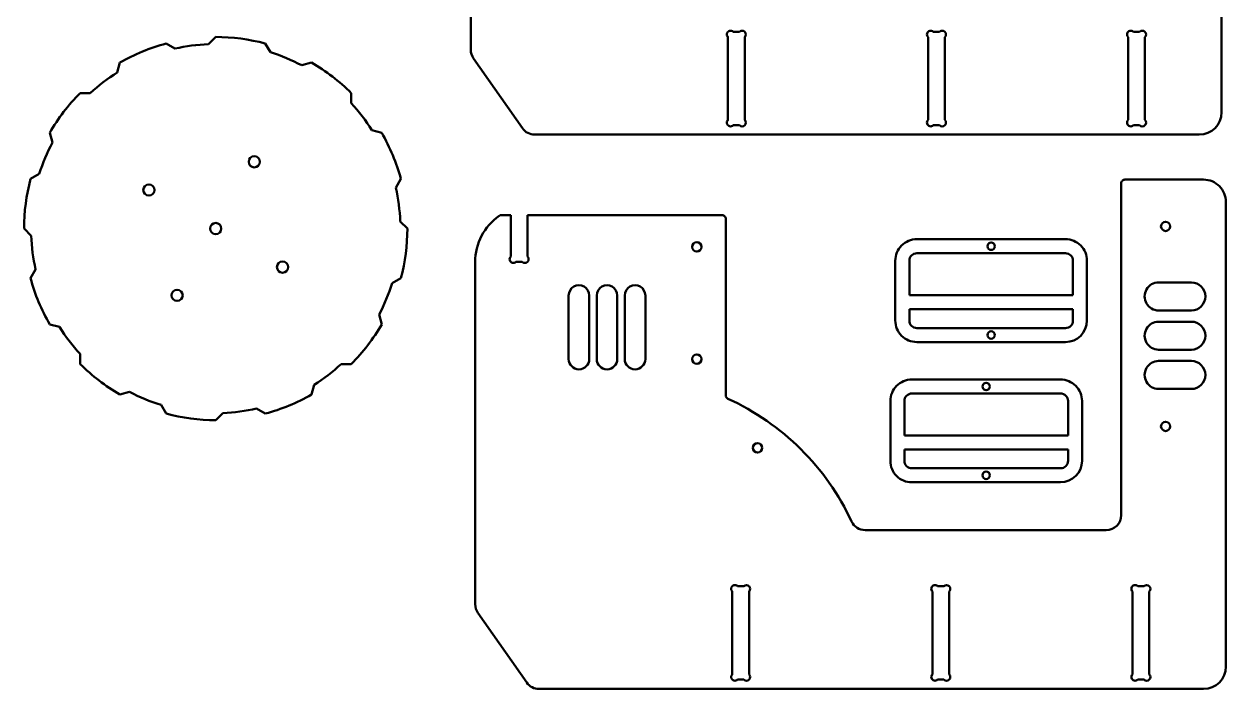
# Model space of a CAD drawing. Header units: millimetres. Extents: x -5696 to 5717, y -1207 to 892.
# Drawn here: x -1490 to -201, y -569 to 144 of the extents above; entities that cross this region are included whole.
import ezdxf

# ---------------------------------------------------------------- set-up
doc = ezdxf.new("R2010")
doc.units = ezdxf.units.MM
doc.header["$MEASUREMENT"] = 0
doc.layers.add('layer 1', color=7, linetype='Continuous')

msp = doc.modelspace()

# ---------------------------------------------------------------- linework, layer by layer
at = {"layer": 'layer 1', "lineweight": 50}
for points in [[(-205.7707, 49.698), (-205.7707, 49.698), (-205.7707, 548.189), (-205.7707, 548.189)], [(-1011.1798, 483.997), (-1011.1798, 483.997), (-1011.1798, 116.6319), (-1011.1798, 116.6319)], [(-1284.8488, 130.3914), (-1284.8488, 130.3914), (-1292.5198, 122.7204), (-1292.5198, 122.7204)], [(-1231.6317, 123.3853), (-1248.9883, 128.036), (-1266.8798, 130.3914), (-1284.8488, 130.3914)], [(-735.3548, 41.3298), (-735.3548, 41.3298), (-735.3548, 130.2822), (-735.3548, 130.2822)], [(-729.681, 135.956), (-729.681, 135.956), (-722.9746, 135.956), (-722.9746, 135.956)], [(-717.3008, 130.2822), (-717.3008, 130.2822), (-717.3008, 41.3298), (-717.3008, 41.3298)], [(-520.7127, 41.3298), (-520.7127, 41.3298), (-520.7127, 130.2822), (-520.7127, 130.2822)], [(-515.039, 135.956), (-515.039, 135.956), (-508.3326, 135.956), (-508.3326, 135.956)], [(-502.6587, 130.2822), (-502.6587, 130.2822), (-502.6587, 41.3298), (-502.6587, 41.3298)], [(-306.0707, 41.3298), (-306.0707, 41.3298), (-306.0707, 130.2822), (-306.0707, 130.2822)], [(-300.397, 135.956), (-300.397, 135.956), (-293.6906, 135.956), (-293.6906, 135.956)], [(-288.0167, 130.2822), (-288.0167, 130.2822), (-288.0167, 41.3298), (-288.0167, 41.3298)], [(-1338.0658, 123.3853), (-1355.4224, 118.7346), (-1372.0946, 111.8287), (-1387.6563, 102.8442)], [(-1328.6706, 117.9609), (-1328.6706, 117.9609), (-1338.0658, 123.3853), (-1338.0658, 123.3853)], [(-1292.5198, 122.7204), (-1304.6908, 122.2487), (-1316.7923, 120.6555), (-1328.6706, 117.9609)], [(-1226.2074, 113.9902), (-1226.2074, 113.9902), (-1231.6317, 123.3853), (-1231.6317, 123.3853)], [(-1011.1798, 116.6319), (-1011.1798, 113.3385), (-1010.1666, 110.1249), (-1008.2775, 107.4271)], [(-1192.5201, 100.0364), (-1203.2963, 105.7134), (-1214.5732, 110.3845), (-1226.2074, 113.9902)], [(-1008.2775, 107.4271), (-1008.2775, 107.4271), (-955.7914, 32.4692), (-955.7914, 32.4692)], [(-1390.4641, 92.3654), (-1400.7686, 85.8714), (-1410.4522, 78.4408), (-1419.3919, 70.1682)], [(-1387.6563, 102.8442), (-1387.6563, 102.8442), (-1390.4641, 92.3654), (-1390.4641, 92.3654)], [(-1182.0412, 102.8442), (-1182.0412, 102.8442), (-1192.5201, 100.0364), (-1192.5201, 100.0364)], [(-1139.457, 70.1682), (-1152.163, 82.8742), (-1166.4796, 93.8598), (-1182.0412, 102.8442)], [(-1430.2404, 70.1682), (-1442.9464, 57.4622), (-1453.9321, 43.1455), (-1462.9166, 27.5839)], [(-1419.3919, 70.1682), (-1419.3919, 70.1682), (-1430.2404, 70.1682), (-1430.2404, 70.1682)], [(-1139.457, 59.3196), (-1139.457, 59.3196), (-1139.457, 70.1682), (-1139.457, 70.1682)], [(-1117.2598, 30.3917), (-1123.7538, 40.6962), (-1131.1843, 50.3799), (-1139.457, 59.3196)], [(-229.8427, 25.626), (-216.5483, 25.626), (-205.7708, 36.4033), (-205.7707, 49.6979)], [(-1462.9166, 27.5839), (-1462.9166, 27.5839), (-1460.1087, 17.1051), (-1460.1087, 17.1051)], [(-1106.7809, 27.5839), (-1106.7809, 27.5839), (-1117.2598, 30.3917), (-1117.2598, 30.3917)], [(-1086.2399, -22.0065), (-1090.8906, -4.6498), (-1097.7965, 12.0224), (-1106.7809, 27.5839)], [(-955.7914, 32.4692), (-952.7882, 28.1803), (-947.8817, 25.626), (-942.6457, 25.626)], [(-722.9746, 35.656), (-722.9746, 35.656), (-729.681, 35.656), (-729.681, 35.656)], [(-508.3326, 35.656), (-508.3326, 35.656), (-515.039, 35.656), (-515.039, 35.656)], [(-293.6906, 35.656), (-293.6906, 35.656), (-300.397, 35.656), (-300.397, 35.656)], [(-1460.1087, 17.1051), (-1465.7858, 6.3288), (-1470.4567, -4.948), (-1474.0624, -16.5822)], [(-942.6457, 25.626), (-942.6457, 25.626), (-229.8427, 25.626), (-229.8427, 25.626)], [(-1483.4575, -22.0065), (-1488.1082, -39.3631), (-1490.4637, -57.2546), (-1490.4637, -75.2236)], [(-1474.0624, -16.5822), (-1474.0624, -16.5822), (-1483.4575, -22.0065), (-1483.4575, -22.0065)], [(-1091.6641, -31.4016), (-1091.6641, -31.4016), (-1086.2399, -22.0065), (-1086.2399, -22.0065)], [(-225.1808, -22.6719), (-225.1808, -22.6719), (-309.4328, -22.6719), (-309.4328, -22.6719)], [(-1086.9048, -67.5524), (-1087.3765, -55.3815), (-1088.9697, -43.2799), (-1091.6641, -31.4016)], [(-313.4448, -26.6839), (-313.4448, -26.6839), (-313.4448, -382.7489), (-313.4448, -382.7489)], [(-201.1088, -545.2349), (-201.1088, -545.2349), (-201.1088, -46.7439), (-201.1088, -46.7439)], [(-980.6591, -61.5023), (-996.8571, -72.7485), (-1006.5178, -91.2166), (-1006.5178, -110.9359)], [(-978.371, -60.7859), (-979.1889, -60.7859), (-979.9873, -61.0359), (-980.6591, -61.5023)], [(-968.4038, -60.7859), (-968.4038, -60.7859), (-978.371, -60.7859), (-978.371, -60.7859)], [(-968.4038, -105.2621), (-968.4038, -105.2621), (-968.4038, -60.7859), (-968.4038, -60.7859)], [(-950.3498, -60.7859), (-950.3498, -60.7859), (-950.3498, -105.2621), (-950.3498, -105.2621)], [(-741.7258, -60.7859), (-741.7258, -60.7859), (-950.3498, -60.7859), (-950.3498, -60.7859)], [(-1490.4637, -75.2236), (-1490.4637, -75.2236), (-1482.7926, -82.8946), (-1482.7926, -82.8946)], [(-1079.2337, -75.2236), (-1079.2337, -75.2236), (-1086.9048, -67.5524), (-1086.9048, -67.5524)], [(-1086.2399, -128.4407), (-1081.5893, -111.0843), (-1079.2338, -93.1932), (-1079.2337, -75.2247)], [(-737.7138, -254.2058), (-737.7138, -254.2058), (-737.7138, -64.7979), (-737.7138, -64.7979)], [(-1482.7926, -82.8946), (-1482.3209, -95.0656), (-1480.7278, -107.1671), (-1478.0333, -119.0456)], [(-373.2567, -86.639), (-373.2567, -86.639), (-532.7337, -86.639), (-532.7337, -86.639)], [(-532.7337, -101.684), (-532.7337, -101.684), (-373.2567, -101.684), (-373.2567, -101.684)], [(-1006.5178, -110.9359), (-1006.5178, -110.9359), (-1006.5178, -478.301), (-1006.5178, -478.301)], [(-956.0236, -110.9359), (-956.0236, -110.9359), (-962.73, -110.9359), (-962.73, -110.9359)], [(-555.8026, -109.708), (-555.8026, -109.708), (-555.8026, -173.8999), (-555.8026, -173.8999)], [(-540.7577, -146.8189), (-540.7577, -146.8189), (-540.7577, -109.708), (-540.7577, -109.708)], [(-365.2327, -109.708), (-365.2327, -109.708), (-365.2327, -146.8189), (-365.2327, -146.8189)], [(-350.1877, -173.8999), (-350.1877, -173.8999), (-350.1877, -109.708), (-350.1877, -109.708)], [(-1478.0333, -119.0456), (-1478.0333, -119.0456), (-1483.4575, -128.4407), (-1483.4575, -128.4407)], [(-1483.4575, -128.4407), (-1478.8068, -145.7973), (-1471.901, -162.4694), (-1462.9166, -178.0311)], [(-1095.635, -133.8649), (-1095.635, -133.8649), (-1086.2399, -128.4407), (-1086.2399, -128.4407)], [(-1109.5887, -167.5521), (-1103.9118, -156.7759), (-1099.2407, -145.4991), (-1095.635, -133.8649)], [(-273.3248, -133.0019), (-273.3248, -133.0019), (-238.2198, -133.0019), (-238.2198, -133.0019)], [(-906.2178, -215.2479), (-906.2178, -215.2479), (-906.2178, -147.0439), (-906.2178, -147.0439)], [(-884.1518, -147.0439), (-884.1518, -147.0439), (-884.1518, -215.2479), (-884.1518, -215.2479)], [(-876.1278, -215.2479), (-876.1278, -215.2479), (-876.1278, -147.0439), (-876.1278, -147.0439)], [(-854.0618, -147.0439), (-854.0618, -147.0439), (-854.0618, -215.2479), (-854.0618, -215.2479)], [(-846.0378, -215.2479), (-846.0378, -215.2479), (-846.0378, -147.0439), (-846.0378, -147.0439)], [(-823.9718, -147.0439), (-823.9718, -147.0439), (-823.9718, -215.2479), (-823.9718, -215.2479)], [(-365.2327, -146.8189), (-365.2327, -146.8189), (-540.7577, -146.8189), (-540.7577, -146.8189)], [(-1106.7809, -178.0311), (-1106.7809, -178.0311), (-1109.5887, -167.5521), (-1109.5887, -167.5521)], [(-540.7577, -173.8999), (-540.7577, -173.8999), (-540.7577, -161.8639), (-540.7577, -161.8639)], [(-540.7577, -161.8639), (-540.7577, -161.8639), (-365.2327, -161.8639), (-365.2327, -161.8639)], [(-365.2327, -161.8639), (-365.2327, -161.8639), (-365.2327, -173.8999), (-365.2327, -173.8999)], [(-238.2198, -163.0919), (-238.2198, -163.0919), (-273.3248, -163.0919), (-273.3248, -163.0919)], [(-1462.9166, -178.0311), (-1462.9166, -178.0311), (-1452.4376, -180.8389), (-1452.4376, -180.8389)], [(-1139.457, -220.6154), (-1126.751, -207.9094), (-1115.7654, -193.5926), (-1106.7809, -178.0311)], [(-373.2567, -181.9239), (-368.8251, -181.9239), (-365.2327, -178.3315), (-365.2327, -173.9)], [(-373.2567, -196.9689), (-360.5161, -196.9689), (-350.1877, -186.6407), (-350.1877, -173.9001)], [(-273.3248, -175.1279), (-273.3248, -175.1279), (-238.2198, -175.1279), (-238.2198, -175.1279)], [(-1452.4376, -180.8389), (-1445.9437, -191.1434), (-1438.5132, -200.8271), (-1430.2404, -209.7668)], [(-373.2567, -181.9239), (-373.2567, -181.9239), (-532.7337, -181.9239), (-532.7337, -181.9239)], [(-532.7337, -196.9689), (-532.7337, -196.9689), (-373.2567, -196.9689), (-373.2567, -196.9689)], [(-238.2198, -205.2179), (-238.2198, -205.2179), (-273.3248, -205.2179), (-273.3248, -205.2179)], [(-1430.2404, -209.7668), (-1430.2404, -209.7668), (-1430.2404, -220.6154), (-1430.2404, -220.6154)], [(-273.3248, -217.2539), (-273.3248, -217.2539), (-238.2198, -217.2539), (-238.2198, -217.2539)], [(-1430.2404, -220.6154), (-1417.5345, -233.3213), (-1403.2178, -244.3069), (-1387.6563, -253.2914)], [(-1179.2334, -242.8125), (-1168.9288, -236.3185), (-1159.2453, -228.888), (-1150.3055, -220.6154)], [(-1150.3055, -220.6154), (-1150.3055, -220.6154), (-1139.457, -220.6154), (-1139.457, -220.6154)], [(-1182.0412, -253.2914), (-1182.0412, -253.2914), (-1179.2334, -242.8125), (-1179.2334, -242.8125)], [(-378.5705, -237.1604), (-378.5705, -237.1604), (-538.0474, -237.1604), (-538.0474, -237.1604)], [(-1387.6563, -253.2914), (-1387.6563, -253.2914), (-1377.1773, -250.4836), (-1377.1773, -250.4836)], [(-1377.1773, -250.4836), (-1366.4011, -256.1606), (-1355.1243, -260.8316), (-1343.4901, -264.4372)], [(-1231.6317, -273.8324), (-1214.275, -269.1817), (-1197.6028, -262.2759), (-1182.0412, -253.2914)], [(-737.7138, -254.2058), (-737.7138, -255.7755), (-736.7984, -257.201), (-735.371, -257.8541)], [(-602.6646, -389.5384), (-629.8657, -331.2823), (-676.9062, -284.6041), (-735.371, -257.8541)], [(-538.0474, -252.2054), (-538.0474, -252.2054), (-378.5705, -252.2054), (-378.5705, -252.2054)], [(-238.2198, -247.3439), (-238.2198, -247.3439), (-273.3248, -247.3439), (-273.3248, -247.3439)], [(-1343.4901, -264.4372), (-1343.4901, -264.4372), (-1338.0658, -273.8324), (-1338.0658, -273.8324)], [(-1277.1776, -273.1675), (-1265.0066, -272.6958), (-1252.9051, -271.1026), (-1241.0268, -268.4081)], [(-1241.0268, -268.4081), (-1241.0268, -268.4081), (-1231.6317, -273.8324), (-1231.6317, -273.8324)], [(-561.1164, -260.2294), (-561.1164, -260.2294), (-561.1164, -324.4214), (-561.1164, -324.4214)], [(-546.0714, -297.3404), (-546.0714, -297.3404), (-546.0714, -260.2294), (-546.0714, -260.2294)], [(-370.5465, -260.2294), (-370.5465, -260.2294), (-370.5465, -297.3404), (-370.5465, -297.3404)], [(-355.5015, -324.4214), (-355.5015, -324.4214), (-355.5015, -260.2294), (-355.5015, -260.2294)], [(-1338.0658, -273.8324), (-1320.7091, -278.4832), (-1302.8177, -280.8386), (-1284.8488, -280.8386)], [(-1284.8488, -280.8386), (-1284.8488, -280.8386), (-1277.1776, -273.1675), (-1277.1776, -273.1675)], [(-370.5465, -297.3404), (-370.5465, -297.3404), (-546.0714, -297.3404), (-546.0714, -297.3404)], [(-546.0714, -324.4214), (-546.0714, -324.4214), (-546.0714, -312.3854), (-546.0714, -312.3854)], [(-546.0714, -312.3854), (-546.0714, -312.3854), (-370.5465, -312.3854), (-370.5465, -312.3854)], [(-370.5465, -312.3854), (-370.5465, -312.3854), (-370.5465, -324.4214), (-370.5465, -324.4214)], [(-378.5705, -332.4454), (-378.5705, -332.4454), (-538.0474, -332.4454), (-538.0474, -332.4454)], [(-378.5705, -332.4454), (-374.1389, -332.4454), (-370.5465, -328.8529), (-370.5465, -324.4215)], [(-378.5705, -347.4904), (-365.8299, -347.4904), (-355.5015, -337.1621), (-355.5015, -324.4215)], [(-538.0474, -347.4904), (-538.0474, -347.4904), (-378.5705, -347.4904), (-378.5705, -347.4904)], [(-329.4928, -398.7969), (-320.6298, -398.7969), (-313.4449, -391.612), (-313.4448, -382.749)], [(-602.6646, -389.5384), (-600.0272, -395.1868), (-594.3573, -398.7969), (-588.1236, -398.7969)], [(-329.4928, -398.7969), (-329.4928, -398.7969), (-588.1236, -398.7969), (-588.1236, -398.7969)], [(-725.0189, -458.9769), (-725.0189, -458.9769), (-718.3126, -458.9769), (-718.3126, -458.9769)], [(-510.3769, -458.9769), (-510.3769, -458.9769), (-503.6707, -458.9769), (-503.6707, -458.9769)], [(-295.735, -458.9769), (-295.735, -458.9769), (-289.0287, -458.9769), (-289.0287, -458.9769)], [(-730.6928, -553.6031), (-730.6928, -553.6031), (-730.6928, -464.6507), (-730.6928, -464.6507)], [(-712.6388, -464.6507), (-712.6388, -464.6507), (-712.6388, -553.6031), (-712.6388, -553.6031)], [(-516.0508, -553.6031), (-516.0508, -553.6031), (-516.0508, -464.6507), (-516.0508, -464.6507)], [(-497.9968, -464.6507), (-497.9968, -464.6507), (-497.9968, -553.6031), (-497.9968, -553.6031)], [(-301.4088, -553.6031), (-301.4088, -553.6031), (-301.4088, -464.6507), (-301.4088, -464.6507)], [(-283.3548, -464.6507), (-283.3548, -464.6507), (-283.3548, -553.6031), (-283.3548, -553.6031)], [(-1006.5178, -478.301), (-1006.5178, -481.5944), (-1005.5045, -484.808), (-1003.6156, -487.5058)], [(-1003.6156, -487.5058), (-1003.6156, -487.5058), (-951.1295, -562.4637), (-951.1295, -562.4637)], [(-225.1808, -569.3069), (-211.8862, -569.3069), (-201.1089, -558.5296), (-201.1088, -545.235)], [(-951.1295, -562.4637), (-948.1263, -566.7527), (-943.2196, -569.3069), (-937.9837, -569.3069)], [(-718.3126, -559.2769), (-718.3126, -559.2769), (-725.0189, -559.2769), (-725.0189, -559.2769)], [(-503.6707, -559.2769), (-503.6707, -559.2769), (-510.3769, -559.2769), (-510.3769, -559.2769)], [(-289.0287, -559.2769), (-289.0287, -559.2769), (-295.735, -559.2769), (-295.735, -559.2769)], [(-937.9837, -569.3069), (-937.9837, -569.3069), (-225.1808, -569.3069), (-225.1808, -569.3069)]]:
    msp.add_open_spline(points, degree=3, dxfattribs=at)
for points, knots in [([(-729.681, 135.956), (-730.6945, 136.9695), (-732.1717, 137.3654), (-733.5563, 136.9944), (-733.5563, 136.9944), (-734.9407, 136.6234), (-736.0222, 135.5419), (-736.3932, 134.1575), (-736.3932, 134.1575), (-736.7642, 132.7729), (-736.3683, 131.2957), (-735.3548, 130.2822)], [0, 0, 0, 0, 0.25, 0.25, 0.25, 0.25, 0.5, 0.5, 0.5, 0.5, 1, 1, 1, 1]), ([(-717.3008, 130.2822), (-715.734, 131.849), (-715.734, 134.3892), (-717.3008, 135.956), (-717.3008, 135.956), (-718.8675, 137.5228), (-721.4077, 137.5228), (-722.9745, 135.956)], [0, 0, 0, 0, 0.333333333, 0.333333333, 0.333333333, 0.333333333, 1, 1, 1, 1]), ([(-515.039, 135.956), (-516.0525, 136.9695), (-517.5297, 137.3654), (-518.9143, 136.9944), (-518.9143, 136.9944), (-520.2987, 136.6234), (-521.3801, 135.5419), (-521.7512, 134.1575), (-521.7512, 134.1575), (-522.1222, 132.7729), (-521.7263, 131.2957), (-520.7127, 130.2822)], [0, 0, 0, 0, 0.25, 0.25, 0.25, 0.25, 0.5, 0.5, 0.5, 0.5, 1, 1, 1, 1]), ([(-502.6587, 130.2822), (-501.092, 131.849), (-501.092, 134.3892), (-502.6587, 135.956), (-502.6587, 135.956), (-504.2255, 137.5228), (-506.7658, 137.5228), (-508.3326, 135.956)], [0, 0, 0, 0, 0.333333333, 0.333333333, 0.333333333, 0.333333333, 1, 1, 1, 1]), ([(-300.397, 135.956), (-301.4105, 136.9695), (-302.8877, 137.3654), (-304.2722, 136.9944), (-304.2722, 136.9944), (-305.6568, 136.6234), (-306.7381, 135.5419), (-307.1091, 134.1575), (-307.1091, 134.1575), (-307.4801, 132.7729), (-307.0843, 131.2957), (-306.0707, 130.2822)], [0, 0, 0, 0, 0.25, 0.25, 0.25, 0.25, 0.5, 0.5, 0.5, 0.5, 1, 1, 1, 1]), ([(-288.0167, 130.2822), (-286.4499, 131.849), (-286.4499, 134.3892), (-288.0167, 135.956), (-288.0167, 135.956), (-289.5835, 137.5228), (-292.1238, 137.5228), (-293.6906, 135.956)], [0, 0, 0, 0, 0.333333333, 0.333333333, 0.333333333, 0.333333333, 1, 1, 1, 1]), ([(-735.3548, 41.3298), (-736.3683, 40.3163), (-736.7642, 38.8391), (-736.3932, 37.4545), (-736.3932, 37.4545), (-736.0222, 36.07), (-734.9407, 34.9886), (-733.5563, 34.6177), (-733.5563, 34.6177), (-732.1717, 34.2466), (-730.6945, 34.6424), (-729.681, 35.656)], [0, 0, 0, 0, 0.25, 0.25, 0.25, 0.25, 0.5, 0.5, 0.5, 0.5, 1, 1, 1, 1]), ([(-722.9746, 35.656), (-721.4078, 34.0892), (-718.8675, 34.0892), (-717.3008, 35.656), (-717.3008, 35.656), (-715.734, 37.2227), (-715.734, 39.763), (-717.3008, 41.3298)], [0, 0, 0, 0, 0.333333333, 0.333333333, 0.333333333, 0.333333333, 1, 1, 1, 1]), ([(-520.7127, 41.3298), (-521.7263, 40.3163), (-522.1222, 38.8391), (-521.7512, 37.4545), (-521.7512, 37.4545), (-521.3801, 36.07), (-520.2987, 34.9886), (-518.9143, 34.6177), (-518.9143, 34.6177), (-517.5297, 34.2466), (-516.0525, 34.6424), (-515.039, 35.656)], [0, 0, 0, 0, 0.25, 0.25, 0.25, 0.25, 0.5, 0.5, 0.5, 0.5, 1, 1, 1, 1]), ([(-508.3326, 35.656), (-506.7658, 34.0892), (-504.2255, 34.0892), (-502.6587, 35.656), (-502.6587, 35.656), (-501.092, 37.2227), (-501.092, 39.763), (-502.6587, 41.3298)], [0, 0, 0, 0, 0.333333333, 0.333333333, 0.333333333, 0.333333333, 1, 1, 1, 1]), ([(-306.0707, 41.3298), (-307.0843, 40.3163), (-307.4801, 38.8391), (-307.1091, 37.4545), (-307.1091, 37.4545), (-306.7381, 36.07), (-305.6568, 34.9886), (-304.2722, 34.6177), (-304.2722, 34.6177), (-302.8877, 34.2466), (-301.4105, 34.6424), (-300.397, 35.656)], [0, 0, 0, 0, 0.25, 0.25, 0.25, 0.25, 0.5, 0.5, 0.5, 0.5, 1, 1, 1, 1]), ([(-293.6906, 35.656), (-292.1238, 34.0892), (-289.5835, 34.0892), (-288.0167, 35.656), (-288.0167, 35.656), (-286.45, 37.2227), (-286.4499, 39.763), (-288.0167, 41.3298)], [0, 0, 0, 0, 0.333333333, 0.333333333, 0.333333333, 0.333333333, 1, 1, 1, 1]), ([(-1237.457, -3.5621), (-1237.457, -0.2385), (-1240.1514, 2.4559), (-1243.475, 2.4559), (-1243.475, 2.4559), (-1246.7986, 2.4559), (-1249.493, -0.2385), (-1249.493, -3.5621), (-1249.493, -3.5621), (-1249.493, -6.8858), (-1246.7986, -9.5801), (-1243.475, -9.5801), (-1243.475, -9.5801), (-1240.1514, -9.5801), (-1237.457, -6.8858), (-1237.457, -3.5621)], [0, 0, 0, 0, 0.2, 0.2, 0.2, 0.2, 0.4, 0.4, 0.4, 0.4, 0.6, 0.6, 0.6, 0.6, 1, 1, 1, 1]), ([(-309.4328, -22.6719), (-310.4969, -22.6719), (-311.5173, -23.0946), (-312.2697, -23.847), (-312.2697, -23.847), (-313.0221, -24.5994), (-313.4448, -25.6198), (-313.4448, -26.6839)], [0, 0, 0, 0, 0.333333333, 0.333333333, 0.333333333, 0.333333333, 1, 1, 1, 1]), ([(-201.1088, -46.7439), (-201.1088, -40.3596), (-203.645, -34.2368), (-208.1594, -29.7224), (-208.1594, -29.7224), (-212.6737, -25.2081), (-218.7965, -22.6719), (-225.1808, -22.6719)], [0, 0, 0, 0, 0.333333333, 0.333333333, 0.333333333, 0.333333333, 1, 1, 1, 1]), ([(-1350.4922, -33.8498), (-1350.4922, -30.5262), (-1353.1865, -27.8318), (-1356.5101, -27.8318), (-1356.5101, -27.8318), (-1359.8338, -27.8318), (-1362.5281, -30.5262), (-1362.5282, -33.8498), (-1362.5282, -33.8498), (-1362.5282, -37.1735), (-1359.8338, -39.8678), (-1356.5102, -39.8678), (-1356.5102, -39.8678), (-1353.1866, -39.8678), (-1350.4922, -37.1735), (-1350.4922, -33.8498)], [0, 0, 0, 0, 0.2, 0.2, 0.2, 0.2, 0.4, 0.4, 0.4, 0.4, 0.6, 0.6, 0.6, 0.6, 1, 1, 1, 1]), ([(-737.7138, -64.7979), (-737.7138, -63.7338), (-738.1365, -62.7134), (-738.8889, -61.961), (-738.8889, -61.961), (-739.6413, -61.2086), (-740.6617, -60.7859), (-741.7258, -60.7859)], [0, 0, 0, 0, 0.333333333, 0.333333333, 0.333333333, 0.333333333, 1, 1, 1, 1]), ([(-1278.8308, -75.2236), (-1278.8308, -71.8999), (-1281.5251, -69.2056), (-1284.8488, -69.2056), (-1284.8488, -69.2056), (-1288.1724, -69.2056), (-1290.8668, -71.8999), (-1290.8668, -75.2236), (-1290.8668, -75.2236), (-1290.8668, -78.5472), (-1288.1724, -81.2416), (-1284.8488, -81.2416), (-1284.8488, -81.2416), (-1281.5251, -81.2416), (-1278.8308, -78.5472), (-1278.8308, -75.2236)], [0, 0, 0, 0, 0.2, 0.2, 0.2, 0.2, 0.4, 0.4, 0.4, 0.4, 0.6, 0.6, 0.6, 0.6, 1, 1, 1, 1]), ([(-260.7873, -72.8219), (-260.7873, -70.0522), (-263.0326, -67.8069), (-265.8023, -67.8069), (-265.8023, -67.8069), (-268.572, -67.8069), (-270.8173, -70.0522), (-270.8173, -72.8219), (-270.8173, -72.8219), (-270.8173, -75.5916), (-268.5721, -77.8369), (-265.8023, -77.8369), (-265.8023, -77.8369), (-263.0326, -77.8369), (-260.7873, -75.5917), (-260.7873, -72.8219)], [0, 0, 0, 0, 0.2, 0.2, 0.2, 0.2, 0.4, 0.4, 0.4, 0.4, 0.6, 0.6, 0.6, 0.6, 1, 1, 1, 1]), ([(-763.7918, -94.8879), (-763.7918, -92.1182), (-766.0371, -89.8729), (-768.8068, -89.8729), (-768.8068, -89.8729), (-771.5765, -89.8729), (-773.8218, -92.1182), (-773.8218, -94.8879), (-773.8218, -94.8879), (-773.8218, -97.6576), (-771.5765, -99.9029), (-768.8068, -99.9029), (-768.8068, -99.9029), (-766.0371, -99.9029), (-763.7918, -97.6577), (-763.7918, -94.8879)], [0, 0, 0, 0, 0.2, 0.2, 0.2, 0.2, 0.4, 0.4, 0.4, 0.4, 0.6, 0.6, 0.6, 0.6, 1, 1, 1, 1]), ([(-532.7337, -86.639), (-538.8519, -86.639), (-544.7197, -89.0695), (-549.0459, -93.3957), (-549.0459, -93.3957), (-553.3721, -97.722), (-555.8026, -103.5897), (-555.8026, -109.708)], [0, 0, 0, 0, 0.333333333, 0.333333333, 0.333333333, 0.333333333, 1, 1, 1, 1]), ([(-448.9832, -94.1615), (-448.9832, -91.9457), (-450.7794, -90.1495), (-452.9952, -90.1495), (-452.9952, -90.1495), (-455.2109, -90.1494), (-457.0072, -91.9457), (-457.0072, -94.1614), (-457.0072, -94.1614), (-457.0072, -96.3773), (-455.2109, -98.1734), (-452.9952, -98.1735), (-452.9952, -98.1735), (-450.7794, -98.1735), (-448.9832, -96.3773), (-448.9832, -94.1615)], [0, 0, 0, 0, 0.2, 0.2, 0.2, 0.2, 0.4, 0.4, 0.4, 0.4, 0.6, 0.6, 0.6, 0.6, 1, 1, 1, 1]), ([(-350.1877, -109.708), (-350.1877, -103.5897), (-352.6182, -97.722), (-356.9444, -93.3957), (-356.9444, -93.3957), (-361.2706, -89.0695), (-367.1384, -86.639), (-373.2567, -86.639)], [0, 0, 0, 0, 0.333333333, 0.333333333, 0.333333333, 0.333333333, 1, 1, 1, 1]), ([(-532.7337, -101.684), (-534.8618, -101.684), (-536.9027, -102.5294), (-538.4075, -104.0342), (-538.4075, -104.0342), (-539.9123, -105.539), (-540.7577, -107.5799), (-540.7577, -109.708)], [0, 0, 0, 0, 0.333333333, 0.333333333, 0.333333333, 0.333333333, 1, 1, 1, 1]), ([(-365.2327, -109.708), (-365.2327, -107.5799), (-366.078, -105.539), (-367.5828, -104.0342), (-367.5828, -104.0342), (-369.0876, -102.5294), (-371.1285, -101.684), (-373.2567, -101.684)], [0, 0, 0, 0, 0.333333333, 0.333333333, 0.333333333, 0.333333333, 1, 1, 1, 1]), ([(-1207.1693, -116.5973), (-1207.1693, -113.2737), (-1209.8637, -110.5793), (-1213.1873, -110.5793), (-1213.1873, -110.5793), (-1216.511, -110.5793), (-1219.2053, -113.2737), (-1219.2053, -116.5973), (-1219.2053, -116.5973), (-1219.2053, -119.921), (-1216.511, -122.6153), (-1213.1873, -122.6153), (-1213.1873, -122.6153), (-1209.8637, -122.6153), (-1207.1693, -119.921), (-1207.1693, -116.5973)], [0, 0, 0, 0, 0.2, 0.2, 0.2, 0.2, 0.4, 0.4, 0.4, 0.4, 0.6, 0.6, 0.6, 0.6, 1, 1, 1, 1]), ([(-968.4038, -105.2621), (-969.4174, -106.2756), (-969.8132, -107.7529), (-969.4421, -109.1374), (-969.4421, -109.1374), (-969.0712, -110.5219), (-967.9898, -111.6033), (-966.6053, -111.9743), (-966.6053, -111.9743), (-965.2207, -112.3452), (-963.7435, -111.9494), (-962.73, -110.9359)], [0, 0, 0, 0, 0.25, 0.25, 0.25, 0.25, 0.5, 0.5, 0.5, 0.5, 1, 1, 1, 1]), ([(-956.0236, -110.9359), (-954.4568, -112.5027), (-951.9166, -112.5027), (-950.3498, -110.9359), (-950.3498, -110.9359), (-948.783, -109.3691), (-948.783, -106.8289), (-950.3497, -105.2621)], [0, 0, 0, 0, 0.333333333, 0.333333333, 0.333333333, 0.333333333, 1, 1, 1, 1]), ([(-1320.2045, -146.885), (-1320.2045, -143.5614), (-1322.8988, -140.867), (-1326.2225, -140.867), (-1326.2225, -140.867), (-1329.5462, -140.867), (-1332.2405, -143.5613), (-1332.2405, -146.885), (-1332.2405, -146.885), (-1332.2405, -150.2087), (-1329.5462, -152.903), (-1326.2225, -152.903), (-1326.2225, -152.903), (-1322.8989, -152.903), (-1320.2045, -150.2087), (-1320.2045, -146.885)], [0, 0, 0, 0, 0.2, 0.2, 0.2, 0.2, 0.4, 0.4, 0.4, 0.4, 0.6, 0.6, 0.6, 0.6, 1, 1, 1, 1]), ([(-884.1518, -147.0439), (-884.1518, -143.1022), (-886.2547, -139.4599), (-889.6683, -137.489), (-889.6683, -137.489), (-893.0819, -135.5182), (-897.2877, -135.5182), (-900.7013, -137.489), (-900.7013, -137.489), (-904.1149, -139.4599), (-906.2178, -143.1022), (-906.2178, -147.0439)], [0, 0, 0, 0, 0.25, 0.25, 0.25, 0.25, 0.5, 0.5, 0.5, 0.5, 1, 1, 1, 1]), ([(-854.0618, -147.0439), (-854.0618, -143.1022), (-856.1647, -139.4599), (-859.5783, -137.489), (-859.5783, -137.489), (-862.9919, -135.5182), (-867.1977, -135.5182), (-870.6113, -137.489), (-870.6113, -137.489), (-874.0249, -139.4599), (-876.1278, -143.1022), (-876.1278, -147.0439)], [0, 0, 0, 0, 0.25, 0.25, 0.25, 0.25, 0.5, 0.5, 0.5, 0.5, 1, 1, 1, 1]), ([(-823.9718, -147.0439), (-823.9718, -143.1022), (-826.0747, -139.4599), (-829.4883, -137.489), (-829.4883, -137.489), (-832.9019, -135.5182), (-837.1077, -135.5182), (-840.5213, -137.489), (-840.5213, -137.489), (-843.9349, -139.4599), (-846.0378, -143.1022), (-846.0378, -147.0439)], [0, 0, 0, 0, 0.25, 0.25, 0.25, 0.25, 0.5, 0.5, 0.5, 0.5, 1, 1, 1, 1]), ([(-273.3248, -133.0019), (-278.6999, -133.0019), (-283.6666, -135.8695), (-286.3542, -140.5244), (-286.3542, -140.5244), (-289.0417, -145.1793), (-289.0417, -150.9145), (-286.3542, -155.5694), (-286.3542, -155.5694), (-283.6666, -160.2243), (-278.6999, -163.0919), (-273.3248, -163.0919)], [0, 0, 0, 0, 0.25, 0.25, 0.25, 0.25, 0.5, 0.5, 0.5, 0.5, 1, 1, 1, 1]), ([(-238.2198, -163.0919), (-229.9107, -163.0919), (-223.1748, -156.3561), (-223.1748, -148.0469), (-223.1748, -148.0469), (-223.1748, -139.7379), (-229.9106, -133.0019), (-238.2197, -133.0019)], [0, 0, 0, 0, 0.333333333, 0.333333333, 0.333333333, 0.333333333, 1, 1, 1, 1]), ([(-555.8026, -173.8999), (-555.8026, -180.0182), (-553.3721, -185.886), (-549.0459, -190.2122), (-549.0459, -190.2122), (-544.7197, -194.5385), (-538.8519, -196.9689), (-532.7337, -196.9689)], [0, 0, 0, 0, 0.333333333, 0.333333333, 0.333333333, 0.333333333, 1, 1, 1, 1]), ([(-540.7577, -173.8999), (-540.7577, -176.0281), (-539.9123, -178.069), (-538.4075, -179.5738), (-538.4075, -179.5738), (-536.9027, -181.0786), (-534.8618, -181.9239), (-532.7337, -181.9239)], [0, 0, 0, 0, 0.333333333, 0.333333333, 0.333333333, 0.333333333, 1, 1, 1, 1]), ([(-273.3248, -175.1279), (-278.6999, -175.1279), (-283.6666, -177.9955), (-286.3542, -182.6504), (-286.3542, -182.6504), (-289.0417, -187.3053), (-289.0417, -193.0405), (-286.3542, -197.6954), (-286.3542, -197.6954), (-283.6666, -202.3503), (-278.6999, -205.2179), (-273.3248, -205.2179)], [0, 0, 0, 0, 0.25, 0.25, 0.25, 0.25, 0.5, 0.5, 0.5, 0.5, 1, 1, 1, 1]), ([(-238.2198, -205.2179), (-229.9107, -205.2179), (-223.1748, -198.4821), (-223.1748, -190.1729), (-223.1748, -190.1729), (-223.1748, -181.8639), (-229.9106, -175.1279), (-238.2197, -175.1279)], [0, 0, 0, 0, 0.333333333, 0.333333333, 0.333333333, 0.333333333, 1, 1, 1, 1]), ([(-448.9832, -189.4464), (-448.9832, -187.2307), (-450.7794, -185.4344), (-452.9952, -185.4344), (-452.9952, -185.4344), (-455.2109, -185.4344), (-457.0072, -187.2307), (-457.0072, -189.4464), (-457.0072, -189.4464), (-457.0072, -191.6623), (-455.2109, -193.4584), (-452.9952, -193.4584), (-452.9952, -193.4584), (-450.7794, -193.4585), (-448.9832, -191.6623), (-448.9832, -189.4465)], [0, 0, 0, 0, 0.2, 0.2, 0.2, 0.2, 0.4, 0.4, 0.4, 0.4, 0.6, 0.6, 0.6, 0.6, 1, 1, 1, 1]), ([(-906.2178, -215.2479), (-906.2178, -221.3412), (-901.2782, -226.2809), (-895.1848, -226.2809), (-895.1848, -226.2809), (-889.0915, -226.2809), (-884.1518, -221.3413), (-884.1518, -215.248)], [0, 0, 0, 0, 0.333333333, 0.333333333, 0.333333333, 0.333333333, 1, 1, 1, 1]), ([(-876.1278, -215.2479), (-876.1278, -221.3412), (-871.1882, -226.2809), (-865.0948, -226.2809), (-865.0948, -226.2809), (-859.0015, -226.2809), (-854.0618, -221.3413), (-854.0618, -215.248)], [0, 0, 0, 0, 0.333333333, 0.333333333, 0.333333333, 0.333333333, 1, 1, 1, 1]), ([(-846.0378, -215.2479), (-846.0378, -221.3412), (-841.0982, -226.2809), (-835.0048, -226.2809), (-835.0048, -226.2809), (-828.9115, -226.2809), (-823.9718, -221.3413), (-823.9718, -215.248)], [0, 0, 0, 0, 0.333333333, 0.333333333, 0.333333333, 0.333333333, 1, 1, 1, 1]), ([(-763.7918, -215.2479), (-763.7918, -212.4782), (-766.0371, -210.2329), (-768.8068, -210.2329), (-768.8068, -210.2329), (-771.5765, -210.2329), (-773.8218, -212.4782), (-773.8218, -215.2479), (-773.8218, -215.2479), (-773.8218, -218.0176), (-771.5765, -220.2629), (-768.8068, -220.2629), (-768.8068, -220.2629), (-766.0371, -220.2629), (-763.7918, -218.0176), (-763.7918, -215.2479)], [0, 0, 0, 0, 0.2, 0.2, 0.2, 0.2, 0.4, 0.4, 0.4, 0.4, 0.6, 0.6, 0.6, 0.6, 1, 1, 1, 1]), ([(-273.3248, -217.2539), (-278.6999, -217.2539), (-283.6666, -220.1215), (-286.3542, -224.7764), (-286.3542, -224.7764), (-289.0417, -229.4313), (-289.0417, -235.1665), (-286.3542, -239.8214), (-286.3542, -239.8214), (-283.6666, -244.4763), (-278.6999, -247.3439), (-273.3248, -247.3439)], [0, 0, 0, 0, 0.25, 0.25, 0.25, 0.25, 0.5, 0.5, 0.5, 0.5, 1, 1, 1, 1]), ([(-238.2198, -247.3439), (-229.9107, -247.3439), (-223.1748, -240.6081), (-223.1748, -232.2989), (-223.1748, -232.2989), (-223.1748, -223.9899), (-229.9106, -217.2539), (-238.2197, -217.2539)], [0, 0, 0, 0, 0.333333333, 0.333333333, 0.333333333, 0.333333333, 1, 1, 1, 1]), ([(-538.0474, -237.1604), (-544.1657, -237.1604), (-550.0334, -239.5908), (-554.3597, -243.9172), (-554.3597, -243.9172), (-558.6859, -248.2434), (-561.1164, -254.1111), (-561.1164, -260.2294)], [0, 0, 0, 0, 0.333333333, 0.333333333, 0.333333333, 0.333333333, 1, 1, 1, 1]), ([(-454.2969, -244.6829), (-454.2969, -242.4671), (-456.0932, -240.6709), (-458.3089, -240.6709), (-458.3089, -240.6709), (-460.5247, -240.6709), (-462.3209, -242.4671), (-462.3209, -244.6829), (-462.3209, -244.6829), (-462.321, -246.8986), (-460.5247, -248.6949), (-458.309, -248.6949), (-458.309, -248.6949), (-456.0932, -248.6949), (-454.297, -246.8987), (-454.2969, -244.6829)], [0, 0, 0, 0, 0.2, 0.2, 0.2, 0.2, 0.4, 0.4, 0.4, 0.4, 0.6, 0.6, 0.6, 0.6, 1, 1, 1, 1]), ([(-355.5015, -260.2294), (-355.5015, -254.1111), (-357.9319, -248.2434), (-362.2582, -243.9172), (-362.2582, -243.9172), (-366.5844, -239.5908), (-372.4522, -237.1604), (-378.5705, -237.1604)], [0, 0, 0, 0, 0.333333333, 0.333333333, 0.333333333, 0.333333333, 1, 1, 1, 1]), ([(-538.0474, -252.2054), (-540.1756, -252.2054), (-542.2165, -253.0508), (-543.7213, -254.5556), (-543.7213, -254.5556), (-545.2261, -256.0604), (-546.0714, -258.1013), (-546.0714, -260.2294)], [0, 0, 0, 0, 0.333333333, 0.333333333, 0.333333333, 0.333333333, 1, 1, 1, 1]), ([(-370.5465, -260.2294), (-370.5465, -258.1013), (-371.3918, -256.0604), (-372.8966, -254.5556), (-372.8966, -254.5556), (-374.4014, -253.0508), (-376.4423, -252.2054), (-378.5705, -252.2054)], [0, 0, 0, 0, 0.333333333, 0.333333333, 0.333333333, 0.333333333, 1, 1, 1, 1]), ([(-260.7873, -287.4639), (-260.7873, -284.6942), (-263.0326, -282.4489), (-265.8023, -282.4489), (-265.8023, -282.4489), (-268.572, -282.4489), (-270.8173, -284.6942), (-270.8173, -287.4639), (-270.8173, -287.4639), (-270.8173, -290.2336), (-268.5721, -292.4789), (-265.8023, -292.4789), (-265.8023, -292.4789), (-263.0326, -292.4789), (-260.7873, -290.2336), (-260.7873, -287.4639)], [0, 0, 0, 0, 0.2, 0.2, 0.2, 0.2, 0.4, 0.4, 0.4, 0.4, 0.6, 0.6, 0.6, 0.6, 1, 1, 1, 1]), ([(-698.5968, -310.5329), (-698.5968, -307.7632), (-700.8421, -305.5179), (-703.6118, -305.5179), (-703.6118, -305.5179), (-706.3815, -305.5179), (-708.6268, -307.7632), (-708.6268, -310.5329), (-708.6268, -310.5329), (-708.6268, -313.3026), (-706.3815, -315.5479), (-703.6118, -315.5479), (-703.6118, -315.5479), (-700.8421, -315.5479), (-698.5968, -313.3026), (-698.5968, -310.5329)], [0, 0, 0, 0, 0.2, 0.2, 0.2, 0.2, 0.4, 0.4, 0.4, 0.4, 0.6, 0.6, 0.6, 0.6, 1, 1, 1, 1]), ([(-561.1164, -324.4214), (-561.1164, -330.5397), (-558.6859, -336.4073), (-554.3597, -340.7336), (-554.3597, -340.7336), (-550.0334, -345.0599), (-544.1657, -347.4904), (-538.0474, -347.4904)], [0, 0, 0, 0, 0.333333333, 0.333333333, 0.333333333, 0.333333333, 1, 1, 1, 1]), ([(-546.0714, -324.4214), (-546.0714, -326.5494), (-545.2261, -328.5904), (-543.7213, -330.0952), (-543.7213, -330.0952), (-542.2165, -331.6), (-540.1756, -332.4454), (-538.0474, -332.4454)], [0, 0, 0, 0, 0.333333333, 0.333333333, 0.333333333, 0.333333333, 1, 1, 1, 1]), ([(-454.2969, -339.9679), (-454.2969, -337.7521), (-456.0932, -335.9559), (-458.3089, -335.9559), (-458.3089, -335.9559), (-460.5247, -335.9559), (-462.3209, -337.7521), (-462.3209, -339.9679), (-462.3209, -339.9679), (-462.321, -342.1836), (-460.5247, -343.9799), (-458.309, -343.9799), (-458.309, -343.9799), (-456.0932, -343.9799), (-454.297, -342.1837), (-454.2969, -339.9679)], [0, 0, 0, 0, 0.2, 0.2, 0.2, 0.2, 0.4, 0.4, 0.4, 0.4, 0.6, 0.6, 0.6, 0.6, 1, 1, 1, 1]), ([(-725.0189, -458.9769), (-726.0325, -457.9634), (-727.5098, -457.5675), (-728.8942, -457.9385), (-728.8942, -457.9385), (-730.2788, -458.3095), (-731.3602, -459.391), (-731.7312, -460.7754), (-731.7312, -460.7754), (-732.1021, -462.1599), (-731.7063, -463.6372), (-730.6928, -464.6507)], [0, 0, 0, 0, 0.25, 0.25, 0.25, 0.25, 0.5, 0.5, 0.5, 0.5, 1, 1, 1, 1]), ([(-712.6388, -464.6507), (-711.072, -463.0839), (-711.072, -460.5437), (-712.6388, -458.9769), (-712.6388, -458.9769), (-714.2056, -457.4101), (-716.7458, -457.4101), (-718.3126, -458.9769)], [0, 0, 0, 0, 0.333333333, 0.333333333, 0.333333333, 0.333333333, 1, 1, 1, 1]), ([(-510.3769, -458.9769), (-511.3905, -457.9634), (-512.8678, -457.5675), (-514.2522, -457.9385), (-514.2522, -457.9385), (-515.6368, -458.3095), (-516.7182, -459.391), (-517.0892, -460.7754), (-517.0892, -460.7754), (-517.4601, -462.1599), (-517.0643, -463.6372), (-516.0508, -464.6507)], [0, 0, 0, 0, 0.25, 0.25, 0.25, 0.25, 0.5, 0.5, 0.5, 0.5, 1, 1, 1, 1]), ([(-497.9968, -464.6507), (-496.43, -463.0839), (-496.43, -460.5437), (-497.9968, -458.9769), (-497.9968, -458.9769), (-499.5636, -457.4101), (-502.1038, -457.4101), (-503.6706, -458.9769)], [0, 0, 0, 0, 0.333333333, 0.333333333, 0.333333333, 0.333333333, 1, 1, 1, 1]), ([(-295.735, -458.9769), (-296.7485, -457.9634), (-298.2258, -457.5675), (-299.6103, -457.9385), (-299.6103, -457.9385), (-300.9947, -458.3095), (-302.0762, -459.391), (-302.4472, -460.7754), (-302.4472, -460.7754), (-302.8182, -462.1599), (-302.4223, -463.6372), (-301.4088, -464.6507)], [0, 0, 0, 0, 0.25, 0.25, 0.25, 0.25, 0.5, 0.5, 0.5, 0.5, 1, 1, 1, 1]), ([(-283.3548, -464.6507), (-281.788, -463.0839), (-281.788, -460.5437), (-283.3548, -458.9769), (-283.3548, -458.9769), (-284.9216, -457.4101), (-287.4619, -457.4101), (-289.0287, -458.9769)], [0, 0, 0, 0, 0.333333333, 0.333333333, 0.333333333, 0.333333333, 1, 1, 1, 1]), ([(-730.6928, -553.6031), (-731.7063, -554.6166), (-732.1021, -556.0939), (-731.7312, -557.4783), (-731.7312, -557.4783), (-731.3602, -558.8629), (-730.2788, -559.9443), (-728.8942, -560.3152), (-728.8942, -560.3152), (-727.5098, -560.6862), (-726.0325, -560.2905), (-725.0189, -559.2769)], [0, 0, 0, 0, 0.25, 0.25, 0.25, 0.25, 0.5, 0.5, 0.5, 0.5, 1, 1, 1, 1]), ([(-718.3126, -559.2769), (-716.7458, -560.8437), (-714.2056, -560.8437), (-712.6388, -559.2769), (-712.6388, -559.2769), (-711.072, -557.7101), (-711.072, -555.1698), (-712.6388, -553.6031)], [0, 0, 0, 0, 0.333333333, 0.333333333, 0.333333333, 0.333333333, 1, 1, 1, 1]), ([(-516.0508, -553.6031), (-517.0643, -554.6166), (-517.4601, -556.0939), (-517.0892, -557.4783), (-517.0892, -557.4783), (-516.7182, -558.8629), (-515.6368, -559.9443), (-514.2522, -560.3152), (-514.2522, -560.3152), (-512.8678, -560.6862), (-511.3905, -560.2905), (-510.3769, -559.2769)], [0, 0, 0, 0, 0.25, 0.25, 0.25, 0.25, 0.5, 0.5, 0.5, 0.5, 1, 1, 1, 1]), ([(-503.6707, -559.2769), (-502.1039, -560.8437), (-499.5636, -560.8437), (-497.9968, -559.2769), (-497.9968, -559.2769), (-496.43, -557.7101), (-496.43, -555.1698), (-497.9968, -553.6031)], [0, 0, 0, 0, 0.333333333, 0.333333333, 0.333333333, 0.333333333, 1, 1, 1, 1]), ([(-301.4088, -553.6031), (-302.4223, -554.6166), (-302.8182, -556.0939), (-302.4472, -557.4783), (-302.4472, -557.4783), (-302.0762, -558.8629), (-300.9947, -559.9443), (-299.6103, -560.3152), (-299.6103, -560.3152), (-298.2258, -560.6862), (-296.7485, -560.2905), (-295.735, -559.2769)], [0, 0, 0, 0, 0.25, 0.25, 0.25, 0.25, 0.5, 0.5, 0.5, 0.5, 1, 1, 1, 1]), ([(-289.0287, -559.2769), (-287.4619, -560.8437), (-284.9216, -560.8437), (-283.3548, -559.2769), (-283.3548, -559.2769), (-281.788, -557.7101), (-281.788, -555.1698), (-283.3548, -553.6031)], [0, 0, 0, 0, 0.333333333, 0.333333333, 0.333333333, 0.333333333, 1, 1, 1, 1])]:
    msp.add_open_spline(points, degree=3, knots=knots, dxfattribs=at)

doc.saveas('drawing.dxf')
